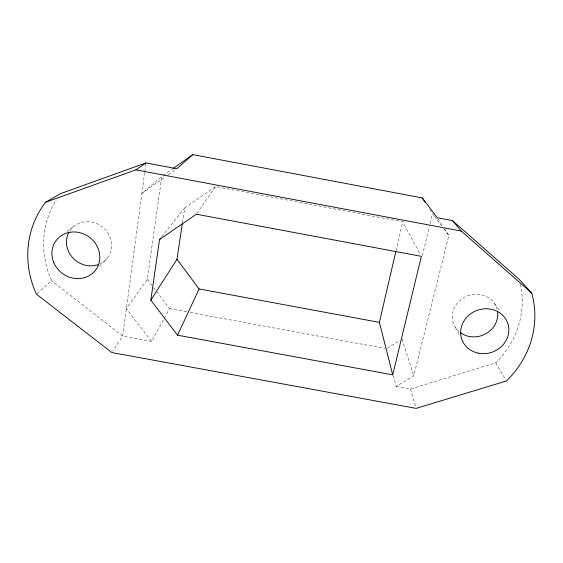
<?xml version="1.0" encoding="UTF-8"?>
<svg xmlns="http://www.w3.org/2000/svg" width="563" height="563" viewBox="0 0 563 563"><rect width="100%" height="100%" fill="white"/><g stroke="black" fill="none" stroke-linecap="round" stroke-linejoin="round"><path stroke-width="0.42" stroke-dasharray="2.81 2.11" d="M144.698 172.496L122.671 336.09L112.804 351.115M144.818 171.624L145.873 163.798M153.643 287.707L169.512 308.623L151.637 341.417L126.358 308.742L147.288 279.339L161.799 176.465L141.89 193.369L165.438 176.782M182.489 222.695L184.72 207.916L215.587 186.578L402.735 221.766L420.547 254.8M396.007 250.753L402.735 221.766M422.32 255.715L429.33 226.762M430.125 223.49L432.497 213.673L434.031 215.72M393.375 375.507L396.148 386.394L413.756 375.788L448.845 235.524L444.707 229.134M196.86 213.504L215.587 186.578M161.715 236.784L184.72 207.916M99.32 266.376L107.16 258.354M37.059 293.64L51.606 280.684A92.283 86.322 33.5 0 1 56.216 200.034M66.8 231.527L74.872 225.517M163.207 175.473L172.355 169.02M168.288 174.769L175.424 169.744M387.274 348.272L399.885 340.524M396.148 386.394L410.441 389.019L495.721 362.825A91.48 85.203 -17.4 0 0 520.43 284.35M151.637 341.417L122.671 336.09L51.606 280.684M169.512 308.623L186.803 311.818M190.266 312.458L384.803 348.406M147.288 279.339L153.108 287.01M434.545 216.403L441.695 225.96M443.735 228.691L448.845 235.524M494.652 303.767L500.62 311.972M429.71 209.38L432.032 212.955M437.803 218.493L442.863 226.298M495.721 362.825L506.031 380.201M455.53 327.575L459.591 335.33M402.109 339.158L413.756 375.788M410.441 389.019L415.67 406.697M69.833 230.696A23.252 21.45 36.8 0 1 105.344 229.69A23.252 21.45 36.8 0 1 100.263 263.758M459.211 331.713A22.977 21.098 -20.3 0 1 463.419 297.841A22.977 21.098 -20.3 0 1 496.974 308.798"/><path stroke-width="0.84" d="M159.519 239.535L196.367 214.207L421.37 256.341L392.714 374.831L177.542 335.196L150.821 300.185L159.519 239.535L160.617 238.156M150.821 300.185L176.972 259.212L182.356 223.567M392.714 374.831L379.399 322.381L395.81 251.605M177.542 335.196L199.098 288.946L176.972 259.212M192.771 154.621L176.852 168.738L145.986 162.932L60.769 193.538L45.617 202.237A97.828 90.995 32.6 0 0 36.426 294.203L111.868 352.551L416.17 408.379L506.475 380.954A96.927 89.735 -16.7 0 0 531.697 293.056L519.163 279.318L452.561 220.647L437.345 217.782L422.278 197.923L192.771 154.621L173.059 168.52M45.617 202.237L135.852 169.871L145.986 162.932M199.098 288.946L379.399 322.381M135.852 169.871L461.266 231.062L531.697 293.056M452.561 220.647L461.266 231.062M422.278 197.923L425.065 202.223M98.011 264.687A23.252 21.45 36.8 0 1 72.493 257.53A23.252 21.45 36.8 0 1 68.989 232.076M497.509 311.107A22.977 21.098 -20.3 0 1 486.249 333.514A22.977 21.098 -20.3 0 1 460.464 332.698M53.865 262.752A24.652 22.604 36 0 0 95.105 270.697A24.652 22.604 36 0 0 78.623 232.406A24.652 22.604 36 0 0 53.865 262.752M478.55 353.219A24.35 22.217 -19.6 0 0 508.03 324.112A24.35 22.217 -19.6 0 0 467.663 316.307A24.35 22.217 -19.6 0 0 478.55 353.219"/></g></svg>
